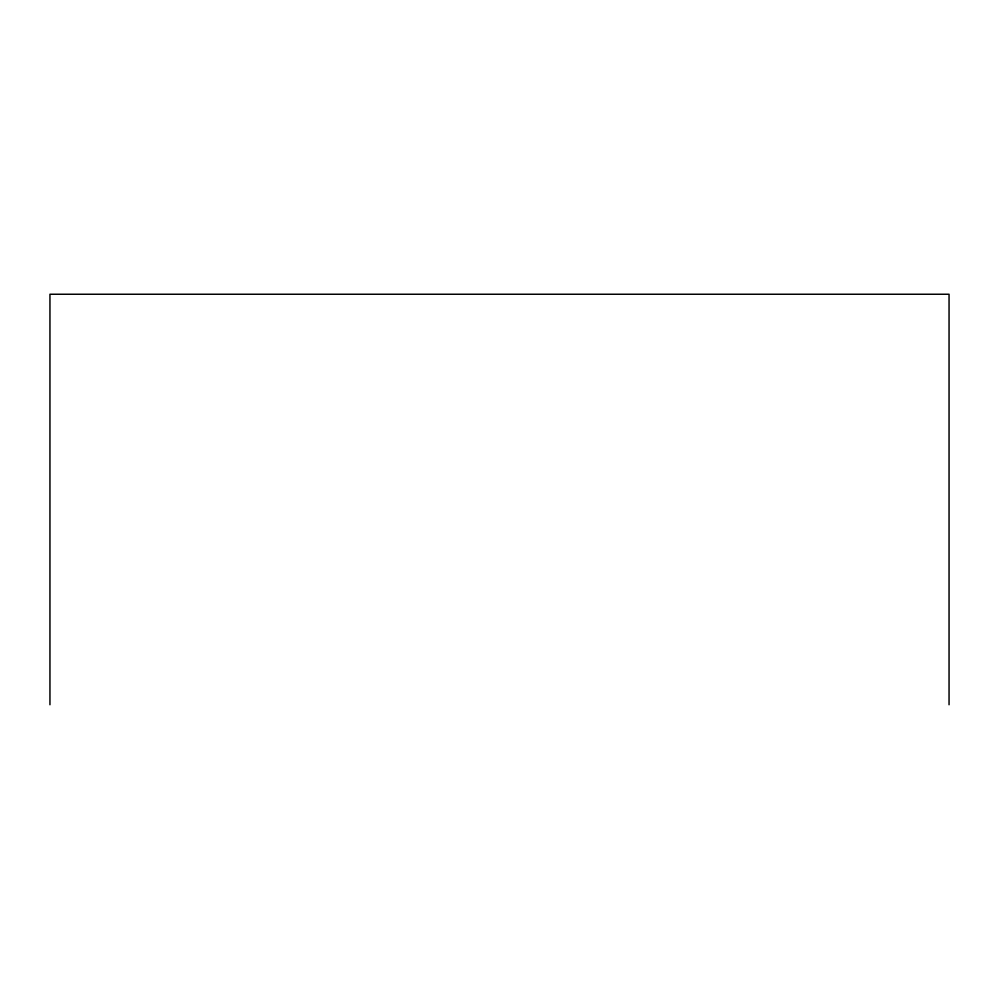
<?xml version="1.0" encoding="UTF-8"?>
<svg xmlns="http://www.w3.org/2000/svg" width="999" height="999" viewBox="0 0 999 999"><rect width="100%" height="100%" fill="white"/><g stroke="black" fill="none" stroke-linecap="round" stroke-linejoin="round"><path stroke-width="1.5" d="M949.05 704.757L949.05 294.243L49.95 294.243L49.95 704.757"/></g></svg>
